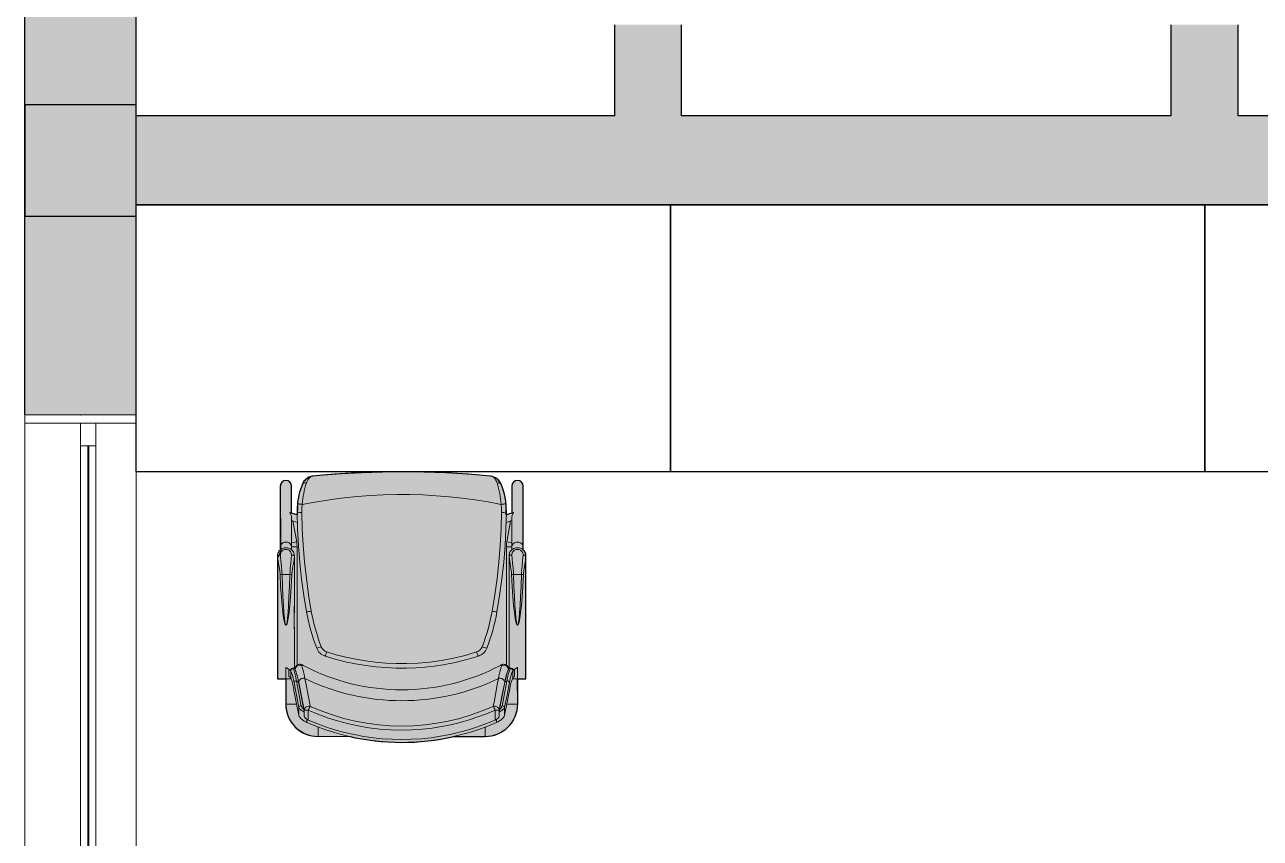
# Model space of a CAD drawing. Header units: metres. Extents: x 512 to 829, y -209 to 245.
# Drawn here: x 650.012 to 652.787, y -92.848 to -91.02 of the extents above; entities that cross this region are included whole.
import ezdxf

# ---------------------------------------------------------------- set-up
doc = ezdxf.new("R2010")
doc.units = ezdxf.units.M
doc.header["$LTSCALE"] = 0.508
doc.set_wipeout_variables(frame=1)
doc.header["$PDSIZE"] = -2
doc.layers.get('0').update_dxf_attribs({"lineweight": 15})
doc.layers.add('MB-ARQ-MOBILIÁRIO 02', color=2, linetype='Continuous')
doc.layers.add('MB-ARQ-MOBILIÁRIO-CADEIRAS', color=7, linetype='Continuous')
doc.layers.add('MB-ARQ-MOBILIÁRIO-BP BRANCO', color=7, linetype='Continuous', true_color=0xebece5)
doc.layers.add('MB-ARQ-MOBILIÁRIO-CADEIRAS-02', color=7, linetype='Continuous', true_color=0x747474)
for name, color, linetype, lineweight in [('None', 7, 'Continuous', 5), ('NãoImprimir', 7, 'Continuous', 5), ('Peitoris', 2, 'Continuous', 5), ('Telhado-Princ', 7, 'Continuous', 5)]:
    doc.layers.add(name, color=color, linetype=linetype, lineweight=lineweight)

# ---------------------------------------------------------------- blocks, each defined once
blk = doc.blocks.new('Grupo-5829')
at = {"layer": 'None', "color": 7, "linetype": 'Continuous', "lineweight": 5}
for points in [[(-0.6, 0.125), (-0.58095, 0.125), (-0.58095, -0.125), (-0.6, -0.125)], [(0.58095, 0.125), (0.6, 0.125), (0.6, -0.125), (0.58095, -0.125)]]:
    blk.add_lwpolyline(points, close=True, dxfattribs=at)
blk = doc.blocks.new('Grupo-5830')
at = {"layer": 'None', "color": 7, "linetype": 'Continuous', "lineweight": 5}
for p, q in [((-0.6, 0.125), (-0.58095, 0.125)), ((-0.58095, 0.125), (-0.58095, -0.125)), ((0.6, 0.125), (0.58095, 0.125)), ((0.58095, 0.125), (0.58095, -0.125)), ((-0.6, -0.125), (-0.58095, -0.125)), ((0.6, -0.125), (0.58095, -0.125))]:
    blk.add_line(p, q, dxfattribs=at)
at = {"layer": 'None', "color": 7}
blk.add_blockref('Grupo-5829', (0, 0), dxfattribs=at)
blk = doc.blocks.new('Grupo-5831')
at = {"layer": 'None', "color": 7, "linetype": 'Continuous', "lineweight": 5}
for p, q in [((-0.58095, 0.034925), (-0.58095, 0)), ((0.58095, 0.034925), (0.58095, 0))]:
    blk.add_line(p, q, dxfattribs=at)
blk = doc.blocks.new('Grupo-5832')
at = {"layer": 'None', "color": 7, "linetype": 'Continuous', "lineweight": 5}
for points in [[(-0.58095, 0.034925), (-0.53015, 0.034925), (-0.53015, 0), (-0.58095, 0)], [(0.53015, 0.034925), (0.58095, 0.034925), (0.58095, 0), (0.53015, 0)]]:
    blk.add_lwpolyline(points, close=True, dxfattribs=at)
blk = doc.blocks.new('Grupo-5833')
at = {"layer": 'None', "color": 7, "linetype": 'Continuous', "lineweight": 5}
for p, q in [((-0.58095, 0.034925), (-0.53015, 0.034925)), ((-0.53015, 0.034925), (-0.53015, 0)), ((0.58095, 0.034925), (0.53015, 0.034925)), ((0.53015, 0.034925), (0.53015, 0)), ((-0.58095, 0), (-0.53015, 0)), ((0.58095, 0), (0.53015, 0))]:
    blk.add_line(p, q, dxfattribs=at)
blk.add_lwpolyline([(-0.53015, 0.034925), (0.53015, 0.034925), (0.53015, 0), (-0.53015, 0)], close=True, dxfattribs=at)
at = {"layer": 'None', "color": 7}
for name in ['Grupo-5831', 'Grupo-5832']:
    blk.add_blockref(name, (0, 0), dxfattribs=at)
blk = doc.blocks.new('Grupo-5835')
at = {"layer": 'None', "color": 7, "linetype": 'Continuous', "lineweight": 25}
for p, q in [((-0.5302, 0.0181), (0.5302, 0.0181)), ((-0.5302, 0.0168), (0.5302, 0.0168))]:
    blk.add_line(p, q, dxfattribs=at)
blk = doc.blocks.new('Grupo-5836')
at = {"layer": 'None', "color": 7, "linetype": 'Continuous', "lineweight": 20}
for p, q in [((0.6, 0.125), (-0.6, 0.125)), ((0.6, -0.125), (-0.6, -0.125))]:
    blk.add_line(p, q, dxfattribs=at)
blk = doc.blocks.new('Window (2D)-479')
at = {"color": 7, "linetype": 'Continuous', "lineweight": 5}
blk.add_wipeout([(-0.6, 0.125), (0.6, 0.125), (0.6, -0.125), (-0.6, -0.125)], dxfattribs=at).dxf.layer = 'None'
at = {"layer": 'None', "color": 7, "linetype": 'Continuous', "lineweight": 5}
for p, q in [((-0.6, 0.125), (0.6, 0.125)), ((-0.6, -0.125), (0.6, -0.125))]:
    blk.add_line(p, q, dxfattribs=at)
at = {"layer": 'NãoImprimir', "linetype": 'Continuous'}
for p in [(-0.6, 0), (0.6, 0)]:
    blk.add_point(p, dxfattribs=at)
at = {"layer": 'None', "color": 7}
blk.add_blockref('Grupo-5830', (0, 0), dxfattribs=at)
at = {"layer": 'Peitoris'}
for name in ['Grupo-5833', 'Grupo-5835']:
    blk.add_blockref(name, (0, 0), dxfattribs=at)
at = {"layer": 'Telhado-Princ'}
blk.add_blockref('Grupo-5836', (0, 0), dxfattribs=at)
blk = doc.blocks.new('MESÃO VICE CEO1')
at = {"layer": 'MB-ARQ-MOBILIÁRIO 02'}
blk.add_lwpolyline([(0, 0.6), (1.2, 0.6), (1.2, 0), (0, 0)], close=True, dxfattribs=at)
blk = doc.blocks.new('TECTON FIXA')
h = blk.add_hatch(color=256)
edge = h.paths.add_edge_path()
edge.add_line((-0.2473, 0.0321), (-0.2473, 0.0928))
edge.add_line((-0.2473, 0.0928), (-0.2348, 0.0968))
edge.add_line((-0.2348, 0.0968), (-0.2348, 0.0817))
edge.add_arc((-0.105, 0.0817), 0.1298, 180, 204.5205)
edge.add_arc((-0.1939, 0.0412), 0.0321, 204.5205, 259.9408)
edge.add_arc((-0.002, 2.0405), 2.0405, 264.4455, 275.7159)
edge.add_arc((0.196, 0.0391), 0.0294, 280.2206, 337.5854)
edge.add_arc((0.0809, 0.0865), 0.1539, 337.5854, 356.3465)
edge.add_line((0.2344, 0.0767), (0.2348, 0.0968))
edge.add_line((0.2348, 0.0968), (0.2473, 0.0928))
edge.add_line((0.2473, 0.0928), (0.2473, 0.0321))
edge.add_arc((0.26, 0.0321), 0.0127, 180, 360)
edge.add_line((0.2727, 0.0321), (0.2726, 0.1751))
edge.add_arc((0.299, 0.1752), 0.0264, 140.266, 180.0527, ccw=False)
edge.add_line((0.2787, 0.192), (0.279, 0.4651))
edge.add_line((0.279, 0.4651), (0.26, 0.4651))
edge.add_line((0.26, 0.4651), (0.2604, 0.5221))
edge.add_arc((0.1881, 0.5226), 0.0723, 359.6453, 450.3547)
edge.add_line((0.1877, 0.5948), (0.1189, 0.5944))
edge.add_arc((0, 0.0855), 0.5226, 76.8468, 102.9792)
edge.add_line((-0.1174, 0.5948), (-0.1877, 0.5948))
edge.add_arc((-0.1877, 0.5221), 0.0727, 90, 180)
edge.add_line((-0.2604, 0.5221), (-0.26, 0.4651))
edge.add_line((-0.26, 0.4651), (-0.279, 0.4651))
edge.add_line((-0.279, 0.4651), (-0.2789, 0.1891))
edge.add_arc((-0.2605, 0.1891), 0.0185, 180.0184, 226.71)
edge.add_line((-0.2731, 0.1757), (-0.2727, 0.0321))
edge.add_arc((-0.26, 0.0321), 0.0127, 180.1644, 360)
blk.add_lwpolyline([(-0.2727, 0.0321, 1), (-0.2473, 0.0321), (-0.2473, 0.0928), (-0.2348, 0.0968), (-0.2348, 0.0817, 0.107401), (-0.2231, 0.0278, 0.246643), (-0.1995, 0.0096, 0.049216), (0.2012, 0.0101, 0.255663), (0.2231, 0.0278, 0.082044), (0.2344, 0.0767), (0.2348, 0.0968), (0.2473, 0.0928), (0.2473, 0.0321, 1), (0.2727, 0.0321), (0.2726, 0.1751, -0.175367), (0.2787, 0.192), (0.279, 0.4651), (0.26, 0.4651), (0.2604, 0.5221, 0.417845), (0.1877, 0.5948), (0.1189, 0.5944, 0.114521), (-0.1174, 0.5948), (-0.1877, 0.5948, 0.414214), (-0.2604, 0.5221), (-0.26, 0.4651), (-0.279, 0.4651), (-0.2789, 0.1891, 0.206597), (-0.2731, 0.1757), (-0.2727, 0.0321, 0.998567), (-0.2473, 0.0321), (-0.2473, 0.0928), (-0.2348, 0.0968)], format="xyb")
at = {"layer": 'MB-ARQ-MOBILIÁRIO-CADEIRAS', "linetype": 'Continuous', "lineweight": 15}
for p, q in [((-0.1174, 0.5948), (-0.1877, 0.5948)), ((-0.1877, 0.5948), (-0.1877, 0.5736)), ((0.1877, 0.5948), (0.1174, 0.5948)), ((0.1877, 0.5948), (0.1877, 0.5736)), ((-0.213, 0.5562), (-0.213, 0.5633)), ((-0.2098, 0.5579), (-0.2098, 0.5356)), ((0.2098, 0.5579), (0.2098, 0.5356)), ((0.213, 0.5562), (0.213, 0.5633)), ((-0.231, 0.5293), (-0.231, 0.5471)), ((-0.2188, 0.5499), (-0.2192, 0.5482)), ((-0.2192, 0.5482), (-0.2192, 0.5399)), ((-0.2188, 0.5356), (-0.2188, 0.5499)), ((-0.2188, 0.5356), (-0.2098, 0.5356)), ((0.2188, 0.5356), (0.2098, 0.5356)), ((0.2188, 0.5356), (0.2188, 0.5499)), ((0.2188, 0.5499), (0.2192, 0.5482)), ((0.2192, 0.5482), (0.2192, 0.5399)), ((0.231, 0.5293), (0.231, 0.5471)), ((-0.2604, 0.5221), (-0.2604, 0.4651)), ((-0.2604, 0.5221), (-0.2358, 0.5221)), ((0.2604, 0.5221), (0.2358, 0.5221)), ((0.2604, 0.4651), (0.2604, 0.5221)), ((-0.279, 0.4651), (-0.279, 0.3557)), ((-0.279, 0.4651), (-0.26, 0.4651)), ((-0.26, 0.44), (-0.26, 0.4651)), ((-0.26, 0.4651), (-0.2485, 0.4651)), ((-0.2532, 0.4441), (-0.2532, 0.4604)), ((-0.2498, 0.4455), (-0.2494, 0.4465)), ((-0.2498, 0.4455), (-0.2498, 0.4456)), ((-0.2492, 0.447), (-0.2494, 0.4466)), ((-0.2494, 0.4465), (-0.2494, 0.4466)), ((-0.2492, 0.4633), (-0.2492, 0.447)), ((-0.2395, 0.4452), (-0.2395, 0.4447)), ((0.2395, 0.4452), (0.2395, 0.4447)), ((0.26, 0.4651), (0.2485, 0.4651)), ((0.2492, 0.4633), (0.2492, 0.447)), ((0.2492, 0.447), (0.2494, 0.4466)), ((0.2494, 0.4465), (0.2494, 0.4466)), ((0.2498, 0.4455), (0.2494, 0.4465)), ((0.2498, 0.4455), (0.2498, 0.4456)), ((0.2532, 0.4441), (0.2532, 0.4604)), ((0.26, 0.44), (0.26, 0.4651)), ((0.279, 0.4651), (0.26, 0.4651)), ((0.279, 0.3557), (0.279, 0.4651)), ((-0.241, 0.3558), (-0.241, 0.442)), ((-0.241, 0.4415), (-0.2407, 0.4416)), ((-0.24, 0.4435), (-0.24, 0.4433)), ((-0.235, 0.1685), (-0.235, 0.4342)), ((-0.2229, 0.4344), (-0.2237, 0.434)), ((-0.2229, 0.4344), (-0.2215, 0.435)), ((0.2229, 0.4344), (0.2215, 0.435)), ((0.2229, 0.4344), (0.2237, 0.434)), ((0.235, 0.4343), (0.235, 0.1685)), ((0.24, 0.4433), (0.24, 0.4435)), ((0.241, 0.4415), (0.2407, 0.4416)), ((0.241, 0.442), (0.241, 0.3558)), ((-0.279, 0.3557), (-0.279, 0.3555)), ((-0.2787, 0.3449), (-0.2788, 0.3449)), ((-0.2412, 0.3449), (-0.2413, 0.3449)), ((-0.241, 0.3556), (-0.241, 0.3558)), ((0.2412, 0.3449), (0.2413, 0.3449)), ((0.2787, 0.3449), (0.2788, 0.3449)), ((0.279, 0.3557), (0.279, 0.3555)), ((-0.279, 0.2629), (-0.279, 0.1891)), ((-0.241, 0.1891), (-0.241, 0.2625)), ((0.241, 0.2625), (0.241, 0.1891)), ((0.279, 0.1891), (0.279, 0.2629)), ((-0.2688, 0.2306), (-0.2512, 0.2306)), ((0.2688, 0.2306), (0.2512, 0.2306)), ((-0.279, 0.1891), (-0.2789, 0.1891)), ((-0.2727, 0.1752), (-0.2727, 0.1691)), ((-0.2727, 0.1691), (-0.2727, 0.0321)), ((-0.2473, 0.1691), (-0.2473, 0.1751)), ((-0.2473, 0.1034), (-0.2473, 0.1691)), ((-0.2473, 0.1685), (-0.235, 0.1685)), ((-0.2411, 0.1891), (-0.241, 0.1891)), ((0.2473, 0.1685), (0.235, 0.1685)), ((0.2411, 0.1891), (0.241, 0.1891)), ((0.2473, 0.1752), (0.2473, 0.1691)), ((0.2473, 0.1691), (0.2473, 0.1034)), ((0.2727, 0.1691), (0.2727, 0.1751)), ((0.2727, 0.0321), (0.2727, 0.1691)), ((0.279, 0.1891), (0.2789, 0.1891)), ((-0.2473, 0.1596), (-0.2359, 0.1576)), ((-0.2442, 0.1108), (-0.2359, 0.1576)), ((0.2473, 0.1596), (0.2359, 0.1576)), ((0.2359, 0.1576), (0.2442, 0.1108)), ((-0.2473, 0.1097), (-0.2344, 0.1139)), ((-0.2473, 0.1096), (-0.2344, 0.1138)), ((0.2473, 0.1097), (0.2344, 0.1139)), ((0.2473, 0.1096), (0.2344, 0.1138)), ((-0.2504, 0.0918), (-0.2348, 0.0968)), ((-0.2473, 0.0321), (-0.2473, 0.0929)), ((-0.235, 0.0891), (-0.235, 0.0883)), ((0.2504, 0.0918), (0.2348, 0.0968)), ((0.235, 0.0883), (0.235, 0.0891)), ((0.2473, 0.093), (0.2473, 0.0321)), ((-0.2231, 0.0278), (-0.2231, 0.0285)), ((0.2231, 0.0278), (0.2231, 0.0285)), ((-0.1981, 0.0092), (-0.1981, 0.0093)), ((0.1981, 0.0092), (0.1981, 0.0093))]:
    blk.add_line(p, q, dxfattribs=at)
at = {"layer": 'MB-ARQ-MOBILIÁRIO-CADEIRAS', "linetype": 'Continuous', "lineweight": 15, "flags": 128}
for points in [[(-0.213, 0.5633), (-0.1931, 0.5716), (-0.1728, 0.5791), (-0.1523, 0.5857), (-0.1315, 0.5915), (-0.1098, 0.5966), (-0.0879, 0.6008), (-0.0659, 0.604), (-0.0438, 0.6063), (-0.0219, 0.6077), (0, 0.6082), (0.0216, 0.6077), (0.0432, 0.6064), (0.0648, 0.6042), (0.0862, 0.6011), (0.1081, 0.597), (0.1298, 0.5919), (0.1512, 0.586), (0.1724, 0.5792), (0.1929, 0.5717), (0.213, 0.5633)], [(-0.2098, 0.5579), (-0.1903, 0.566), (-0.1704, 0.5732), (-0.1503, 0.5797), (-0.1299, 0.5854), (-0.1087, 0.5903), (-0.0873, 0.5944), (-0.0658, 0.5976), (-0.0441, 0.5999), (-0.0221, 0.6013), (0, 0.6018), (0.0214, 0.6013), (0.0429, 0.6), (0.0642, 0.5978), (0.0854, 0.5947), (0.1071, 0.5907), (0.1286, 0.5857), (0.1499, 0.5798), (0.1709, 0.5731), (0.1905, 0.5659), (0.2098, 0.5579)], [(-0.231, 0.5471), (-0.23, 0.5497), (-0.2282, 0.5524), (-0.2259, 0.5549), (-0.2231, 0.5573), (-0.2196, 0.5598), (-0.2156, 0.5621), (-0.213, 0.5633)], [(-0.2188, 0.5499), (-0.2183, 0.5512), (-0.2174, 0.5526), (-0.2163, 0.5538), (-0.2149, 0.555), (-0.2131, 0.5562), (-0.2111, 0.5573), (-0.2098, 0.5579)], [(-0.2098, 0.5356), (-0.1906, 0.5437), (-0.1711, 0.5511), (-0.1513, 0.5576), (-0.1313, 0.5634), (-0.1104, 0.5685), (-0.0894, 0.5727), (-0.0681, 0.576), (-0.0468, 0.5785), (-0.0234, 0.5801), (0, 0.5806), (0.0246, 0.58), (0.0491, 0.5782), (0.0736, 0.5752), (0.0978, 0.5711), (0.1218, 0.5658), (0.1443, 0.5598), (0.1665, 0.5527), (0.1884, 0.5446), (0.2098, 0.5356)], [(0.2188, 0.5499), (0.2183, 0.5512), (0.2174, 0.5526), (0.2163, 0.5538), (0.2149, 0.555), (0.2131, 0.5562), (0.2111, 0.5573), (0.2098, 0.5579)], [(0.231, 0.5471), (0.23, 0.5497), (0.2282, 0.5524), (0.2259, 0.5549), (0.2231, 0.5573), (0.2196, 0.5598), (0.2156, 0.5621), (0.213, 0.5633)], [(-0.2427, 0.4875), (-0.2369, 0.5175), (-0.231, 0.5471)], [(-0.2419, 0.4736), (-0.2365, 0.5017), (-0.231, 0.5293)], [(-0.2317, 0.4728), (-0.2257, 0.5037), (-0.2196, 0.5341)], [(-0.2313, 0.4728), (-0.2251, 0.5044), (-0.2188, 0.5356)], [(-0.231, 0.5293), (-0.2304, 0.5309), (-0.2292, 0.5326), (-0.2273, 0.5345), (-0.2247, 0.5366), (-0.2221, 0.5383), (-0.2192, 0.5399)], [(-0.2055, 0.5271), (-0.2075, 0.5268), (-0.2095, 0.5268), (-0.2116, 0.5272), (-0.2135, 0.528), (-0.2152, 0.5291), (-0.2166, 0.5304), (-0.2178, 0.532), (-0.2185, 0.5338), (-0.2188, 0.5356)], [(0.2055, 0.5271), (0.2075, 0.5268), (0.2095, 0.5268), (0.2116, 0.5272), (0.2135, 0.528), (0.2152, 0.5291), (0.2167, 0.5304), (0.2178, 0.532), (0.2185, 0.5338), (0.2188, 0.5356)], [(0.2313, 0.4728), (0.2251, 0.5044), (0.2188, 0.5356)], [(0.231, 0.5293), (0.2304, 0.5309), (0.2292, 0.5326), (0.2273, 0.5345), (0.2247, 0.5366), (0.2221, 0.5383), (0.2192, 0.5399)], [(0.2317, 0.4728), (0.2257, 0.5037), (0.2196, 0.5341)], [(0.2427, 0.4875), (0.2369, 0.5175), (0.231, 0.5471)], [(0.2419, 0.4736), (0.2365, 0.5017), (0.231, 0.5293)], [(-0.2256, 0.526), (-0.2263, 0.5221), (-0.2293, 0.5066), (-0.2362, 0.4704)], [(-0.2055, 0.5271), (-0.2073, 0.5176), (-0.2147, 0.4791), (-0.2174, 0.4646)], [(0.2055, 0.5271), (0.2073, 0.5176), (0.2147, 0.4791), (0.2174, 0.4646)], [(0.2256, 0.526), (0.2263, 0.5221), (0.2293, 0.5066), (0.2362, 0.4704)], [(-0.2494, 0.4465), (-0.2481, 0.4496), (-0.2468, 0.4532), (-0.2456, 0.4574), (-0.2437, 0.4649), (-0.2419, 0.4736)], [(-0.2395, 0.4452), (-0.2381, 0.4482), (-0.2368, 0.4519), (-0.2355, 0.4561), (-0.2342, 0.4611), (-0.2329, 0.4666), (-0.2317, 0.4728)], [(-0.2395, 0.4447), (-0.2381, 0.4477), (-0.2367, 0.4514), (-0.2353, 0.4557), (-0.234, 0.4608), (-0.2326, 0.4665), (-0.2313, 0.4728)], [(-0.2174, 0.4646), (-0.2192, 0.4642), (-0.2211, 0.4641), (-0.2231, 0.4643), (-0.2249, 0.4648), (-0.2266, 0.4657), (-0.2281, 0.4667), (-0.2294, 0.468), (-0.2304, 0.4695), (-0.231, 0.4711), (-0.2313, 0.4728)], [(0.2174, 0.4646), (0.2192, 0.4642), (0.2211, 0.4641), (0.2231, 0.4643), (0.2249, 0.4648), (0.2266, 0.4657), (0.2281, 0.4667), (0.2294, 0.468), (0.2304, 0.4695), (0.231, 0.4711), (0.2313, 0.4728)], [(0.2395, 0.4447), (0.2381, 0.4477), (0.2367, 0.4514), (0.2353, 0.4557), (0.234, 0.4608), (0.2326, 0.4665), (0.2313, 0.4728)], [(0.2395, 0.4452), (0.2381, 0.4482), (0.2368, 0.4519), (0.2355, 0.4561), (0.2342, 0.4611), (0.2329, 0.4666), (0.2317, 0.4728)], [(0.2494, 0.4465), (0.2481, 0.4496), (0.2468, 0.4532), (0.2456, 0.4574), (0.2437, 0.4649), (0.2419, 0.4736)], [(-0.2494, 0.4466), (-0.2496, 0.4462), (-0.2498, 0.4456)], [(-0.2362, 0.4704), (-0.2369, 0.4665), (-0.2384, 0.4594), (-0.24, 0.4532), (-0.2417, 0.4476), (-0.2435, 0.4431)], [(-0.24, 0.4433), (-0.2399, 0.4437), (-0.2395, 0.4447)], [(-0.2174, 0.4646), (-0.2182, 0.4599), (-0.2191, 0.4555), (-0.2204, 0.4494), (-0.2218, 0.4441), (-0.2233, 0.4395), (-0.2248, 0.4359)], [(0.2174, 0.4646), (0.2183, 0.4599), (0.2191, 0.4555), (0.2204, 0.4494), (0.2218, 0.4441), (0.2233, 0.4395), (0.2248, 0.4359)], [(0.2362, 0.4704), (0.237, 0.4665), (0.2384, 0.4594), (0.24, 0.4532), (0.2417, 0.4476), (0.2435, 0.4431)], [(0.24, 0.4433), (0.2399, 0.4437), (0.2395, 0.4447)], [(0.2494, 0.4466), (0.2496, 0.4462), (0.2498, 0.4456)], [(-0.2435, 0.4431), (-0.2439, 0.442), (-0.244, 0.4412)], [(-0.244, 0.4412), (-0.2428, 0.4417), (-0.2417, 0.442), (-0.2411, 0.4421), (-0.241, 0.442)], [(-0.24, 0.4433), (-0.24, 0.4429), (-0.2398, 0.4414), (-0.2394, 0.4398), (-0.2388, 0.4383), (-0.2379, 0.4368), (-0.2366, 0.4355), (-0.2352, 0.4344), (-0.2338, 0.4336), (-0.2323, 0.4331), (-0.2309, 0.4328), (-0.2295, 0.4327), (-0.2283, 0.4327), (-0.2272, 0.4329), (-0.2261, 0.4332), (-0.225, 0.4335), (-0.2237, 0.434), (-0.2237, 0.434)], [(-0.2248, 0.4359), (-0.2252, 0.435), (-0.2253, 0.4344), (-0.225, 0.434), (-0.2244, 0.4339), (-0.2229, 0.4344)], [(-0.2237, 0.434), (-0.2228, 0.4344), (-0.2215, 0.4351)], [(-0.1722, 0.4145), (-0.1462, 0.4221), (-0.1199, 0.4285), (-0.0933, 0.4336), (-0.0728, 0.4366), (-0.0521, 0.4389), (-0.0314, 0.4405), (-0.0106, 0.4412), (0.0122, 0.4412), (0.0351, 0.4402), (0.0579, 0.4384), (0.0806, 0.4356), (0.1038, 0.4317), (0.1269, 0.4269), (0.1497, 0.4212), (0.1722, 0.4145)], [(0.1683, 0.4049), (0.1469, 0.4113), (0.1253, 0.4168), (0.1034, 0.4215), (0.0814, 0.4252), (0.0586, 0.4282), (0.0356, 0.4301), (0.0126, 0.4312), (-0.0104, 0.4312), (-0.0369, 0.4301), (-0.0633, 0.4277), (-0.0895, 0.424), (-0.1161, 0.4189), (-0.1424, 0.4126), (-0.1683, 0.4049)], [(0.2216, 0.4351), (0.2224, 0.4346), (0.2237, 0.434)], [(0.2248, 0.4359), (0.2252, 0.435), (0.2253, 0.4344), (0.225, 0.434), (0.2244, 0.4339), (0.2229, 0.4344)], [(0.2237, 0.434), (0.2249, 0.4335), (0.226, 0.4332), (0.2272, 0.4329), (0.2284, 0.4327), (0.2297, 0.4327), (0.2311, 0.4328), (0.2326, 0.4332), (0.2342, 0.4338), (0.2356, 0.4346), (0.2369, 0.4357), (0.2381, 0.4371), (0.2389, 0.4386), (0.2395, 0.4401), (0.2399, 0.4416), (0.24, 0.4431), (0.24, 0.4433)], [(0.244, 0.4412), (0.2428, 0.4417), (0.2417, 0.442), (0.2411, 0.4421), (0.241, 0.442)], [(0.2435, 0.4431), (0.2439, 0.442), (0.244, 0.4412)], [(-0.1722, 0.4145), (-0.172, 0.4144), (-0.1717, 0.4139), (-0.1713, 0.413), (-0.1708, 0.4118), (-0.1702, 0.4104), (-0.1696, 0.4087), (-0.1689, 0.4068), (-0.1683, 0.4049)], [(0.1722, 0.4145), (0.172, 0.4144), (0.1717, 0.4139), (0.1713, 0.413), (0.1708, 0.4118), (0.1702, 0.4104), (0.1696, 0.4087), (0.1689, 0.4068), (0.1683, 0.4049)], [(-0.279, 0.3555), (-0.279, 0.3541), (-0.2789, 0.351), (-0.2788, 0.348), (-0.2788, 0.3452), (-0.2788, 0.3449)], [(-0.279, 0.3555), (-0.279, 0.354), (-0.2789, 0.3511), (-0.2787, 0.3479), (-0.2787, 0.3461), (-0.2787, 0.3449)], [(-0.2788, 0.3449), (-0.2789, 0.3234), (-0.2789, 0.2973), (-0.279, 0.2795)], [(-0.2787, 0.3449), (-0.2788, 0.3197), (-0.2789, 0.2945), (-0.279, 0.2795)], [(-0.2413, 0.3449), (-0.2413, 0.3481), (-0.2411, 0.3513), (-0.241, 0.3539), (-0.241, 0.3556)], [(-0.241, 0.2808), (-0.2411, 0.2897), (-0.2412, 0.315), (-0.2413, 0.3449)], [(-0.2412, 0.3449), (-0.2412, 0.347), (-0.2411, 0.3498), (-0.241, 0.3526), (-0.241, 0.3556)], [(-0.241, 0.2808), (-0.2411, 0.3058), (-0.2412, 0.332), (-0.2412, 0.3449)], [(0.2413, 0.3449), (0.2413, 0.3481), (0.2411, 0.3513), (0.241, 0.3539), (0.241, 0.3558)], [(0.2412, 0.3449), (0.2412, 0.3307), (0.2411, 0.3046), (0.241, 0.2806)], [(0.241, 0.2806), (0.2411, 0.2897), (0.2412, 0.315), (0.2413, 0.3449)], [(0.279, 0.3555), (0.279, 0.354), (0.2789, 0.3511), (0.2787, 0.3479), (0.2787, 0.3461), (0.2787, 0.3449)], [(0.2787, 0.3449), (0.2788, 0.3197), (0.2789, 0.2945), (0.279, 0.2794)], [(0.2788, 0.3449), (0.2788, 0.3462), (0.2789, 0.3489), (0.2789, 0.3518), (0.279, 0.3548), (0.279, 0.3555)], [(0.279, 0.2794), (0.279, 0.2936), (0.2789, 0.3197), (0.2788, 0.3449)], [(-0.235, 0.0909), (-0.234, 0.1283), (-0.2321, 0.1657), (-0.2291, 0.203), (-0.225, 0.2405), (-0.2199, 0.2778), (-0.2138, 0.315)], [(-0.2031, 0.3133), (-0.2091, 0.2767), (-0.2141, 0.24), (-0.2181, 0.2031), (-0.2212, 0.1658), (-0.2232, 0.1285), (-0.2242, 0.0912)], [(0.2242, 0.0912), (0.2232, 0.1283), (0.2212, 0.1653), (0.2182, 0.2023), (0.2142, 0.2394), (0.2091, 0.2765), (0.2031, 0.3133)], [(0.2138, 0.315), (0.2199, 0.2781), (0.225, 0.241), (0.229, 0.2038), (0.232, 0.1662), (0.234, 0.1286), (0.235, 0.0909)], [(-0.279, 0.2795), (-0.279, 0.2693), (-0.279, 0.2629)], [(-0.241, 0.2625), (-0.241, 0.2645), (-0.241, 0.2808)], [(0.241, 0.2625), (0.241, 0.2645), (0.241, 0.2806)], [(0.279, 0.2794), (0.279, 0.2693), (0.279, 0.2629)], [(-0.2789, 0.1891), (-0.2784, 0.195), (-0.2776, 0.201), (-0.2765, 0.2072), (-0.2754, 0.2136), (-0.2741, 0.2221), (-0.2733, 0.2308)], [(-0.2688, 0.2306), (-0.2693, 0.2216), (-0.2702, 0.2126), (-0.2716, 0.1997), (-0.2722, 0.1933), (-0.2725, 0.187)], [(-0.2475, 0.187), (-0.248, 0.1956), (-0.2489, 0.2044), (-0.2503, 0.2174), (-0.2508, 0.224), (-0.2512, 0.2306)], [(-0.2467, 0.2308), (-0.2462, 0.2245), (-0.2454, 0.2182), (-0.2443, 0.212), (-0.2432, 0.2058), (-0.2419, 0.1974), (-0.2411, 0.1891)], [(0.2467, 0.2308), (0.2462, 0.2245), (0.2454, 0.2182), (0.2443, 0.212), (0.2432, 0.2058), (0.2419, 0.1974), (0.2411, 0.1891)], [(0.2475, 0.187), (0.248, 0.1956), (0.2489, 0.2044), (0.2503, 0.2174), (0.2508, 0.224), (0.2512, 0.2306)], [(0.2688, 0.2306), (0.2693, 0.2216), (0.2702, 0.2126), (0.2716, 0.1997), (0.2722, 0.1933), (0.2725, 0.187)], [(0.2789, 0.1891), (0.2784, 0.195), (0.2776, 0.201), (0.2765, 0.2072), (0.2754, 0.2136), (0.2741, 0.2221), (0.2733, 0.2308)], [(-0.2789, 0.1891), (-0.2787, 0.1887), (-0.2783, 0.1883), (-0.2776, 0.188), (-0.2769, 0.1877), (-0.2759, 0.1874), (-0.2749, 0.1872), (-0.2737, 0.1871), (-0.2725, 0.187)], [(-0.2782, 0.184), (-0.2787, 0.186), (-0.2789, 0.1891)], [(-0.2783, 0.184), (-0.2778, 0.1824), (-0.2768, 0.1803), (-0.2755, 0.1783), (-0.274, 0.1765), (-0.2722, 0.1749), (-0.2703, 0.1735), (-0.2682, 0.1724), (-0.2659, 0.1715), (-0.2635, 0.171), (-0.2611, 0.1707), (-0.2586, 0.1707), (-0.2562, 0.171), (-0.2538, 0.1716), (-0.2515, 0.1725), (-0.2494, 0.1737), (-0.2474, 0.1752), (-0.2457, 0.1768), (-0.2442, 0.1787), (-0.243, 0.1807), (-0.242, 0.1829), (-0.2417, 0.1841)], [(-0.2727, 0.1691), (-0.2726, 0.1676), (-0.2721, 0.1658), (-0.2713, 0.164), (-0.2702, 0.1624), (-0.2688, 0.1609), (-0.2671, 0.1597), (-0.2652, 0.1588), (-0.2632, 0.1582), (-0.2611, 0.1579), (-0.2589, 0.1579), (-0.2568, 0.1582), (-0.2548, 0.1588), (-0.2529, 0.1597), (-0.2512, 0.1609), (-0.2498, 0.1624), (-0.2487, 0.164), (-0.2479, 0.1658), (-0.2474, 0.1676), (-0.2473, 0.1691)], [(-0.2725, 0.187), (-0.2724, 0.1848), (-0.2719, 0.1828), (-0.2711, 0.1809), (-0.27, 0.1792), (-0.2686, 0.1777), (-0.267, 0.1764), (-0.2651, 0.1754), (-0.2631, 0.1748), (-0.2611, 0.1744), (-0.2589, 0.1744), (-0.2569, 0.1748), (-0.2549, 0.1754), (-0.253, 0.1764), (-0.2514, 0.1777), (-0.25, 0.1792), (-0.2488, 0.181), (-0.248, 0.1829), (-0.2476, 0.1849), (-0.2475, 0.187)], [(-0.2475, 0.187), (-0.2463, 0.1871), (-0.2451, 0.1872), (-0.2441, 0.1874), (-0.2431, 0.1877), (-0.2423, 0.188), (-0.2417, 0.1883), (-0.2413, 0.1887), (-0.2411, 0.1891)], [(-0.2411, 0.1891), (-0.2413, 0.1861), (-0.2417, 0.1841)], [(0.2475, 0.187), (0.2463, 0.1871), (0.2451, 0.1872), (0.2441, 0.1874), (0.2431, 0.1877), (0.2424, 0.188), (0.2417, 0.1883), (0.2413, 0.1887), (0.2411, 0.1891)], [(0.2411, 0.1891), (0.2413, 0.1861), (0.2418, 0.184)], [(0.2417, 0.184), (0.2422, 0.1824), (0.2432, 0.1803), (0.2445, 0.1783), (0.246, 0.1765), (0.2478, 0.1749), (0.2497, 0.1735), (0.2518, 0.1724), (0.2541, 0.1715), (0.2565, 0.171), (0.2589, 0.1707), (0.2614, 0.1707), (0.2638, 0.171), (0.2662, 0.1716), (0.2685, 0.1725), (0.2706, 0.1737), (0.2726, 0.1751), (0.2743, 0.1768), (0.2758, 0.1787), (0.277, 0.1807), (0.278, 0.1829), (0.2783, 0.1841)], [(0.2727, 0.1691), (0.2726, 0.1676), (0.2721, 0.1658), (0.2713, 0.164), (0.2702, 0.1624), (0.2688, 0.1609), (0.2671, 0.1597), (0.2652, 0.1588), (0.2632, 0.1582), (0.2611, 0.1579), (0.2589, 0.1579), (0.2568, 0.1582), (0.2548, 0.1588), (0.2529, 0.1597), (0.2512, 0.1609), (0.2498, 0.1624), (0.2487, 0.164), (0.2479, 0.1658), (0.2474, 0.1676), (0.2473, 0.1691)], [(0.2725, 0.187), (0.2724, 0.1848), (0.2719, 0.1828), (0.2711, 0.1809), (0.27, 0.1792), (0.2686, 0.1777), (0.267, 0.1764), (0.2651, 0.1754), (0.2631, 0.1748), (0.2611, 0.1744), (0.2589, 0.1744), (0.2569, 0.1748), (0.2549, 0.1754), (0.253, 0.1764), (0.2514, 0.1777), (0.25, 0.1792), (0.2488, 0.181), (0.248, 0.1829), (0.2476, 0.1849), (0.2475, 0.187)], [(0.2789, 0.1891), (0.2787, 0.1887), (0.2783, 0.1883), (0.2777, 0.188), (0.2769, 0.1877), (0.2759, 0.1874), (0.2749, 0.1872), (0.2737, 0.1871), (0.2725, 0.187)], [(0.2783, 0.1841), (0.2787, 0.186), (0.2789, 0.1891)], [(-0.2473, 0.1034), (-0.2475, 0.1012), (-0.2483, 0.0981), (-0.249, 0.0963), (-0.2498, 0.0946), (-0.2506, 0.0932), (-0.2509, 0.0923), (-0.2509, 0.0919), (-0.2506, 0.0918), (-0.2504, 0.0918)], [(-0.2341, 0.072), (-0.2348, 0.0814), (-0.235, 0.0909)], [(-0.2242, 0.0912), (-0.224, 0.0822), (-0.2233, 0.0732)], [(0.2233, 0.0732), (0.224, 0.0821), (0.2242, 0.0912)], [(0.235, 0.0909), (0.2348, 0.0814), (0.2341, 0.072)], [(0.2473, 0.1034), (0.2473, 0.1034), (0.2475, 0.1012), (0.2483, 0.0981), (0.249, 0.0963), (0.2498, 0.0946), (0.2506, 0.0932), (0.2509, 0.0923), (0.2509, 0.0919), (0.2506, 0.0918), (0.2504, 0.0918)], [(-0.2341, 0.072), (-0.2339, 0.072), (-0.2332, 0.0721), (-0.2322, 0.0722), (-0.2309, 0.0723), (-0.2292, 0.0725), (-0.2274, 0.0727), (-0.2254, 0.0729), (-0.2233, 0.0732)], [(-0.2233, 0.0732), (-0.1944, 0.0679), (-0.1653, 0.0633), (-0.1361, 0.0594), (-0.1066, 0.0562), (-0.0771, 0.0538), (-0.0474, 0.0521), (-0.0181, 0.0512), (0.0113, 0.0512), (0.0407, 0.0518), (0.0703, 0.0533), (0.0998, 0.0556), (0.1292, 0.0586), (0.1528, 0.0615), (0.1764, 0.065), (0.1999, 0.0688), (0.2233, 0.0732)], [(0.2341, 0.072), (0.2339, 0.072), (0.2332, 0.0721), (0.2322, 0.0722), (0.2309, 0.0723), (0.2292, 0.0725), (0.2274, 0.0727), (0.2254, 0.0729), (0.2233, 0.0732)], [(-0.2231, 0.0285), (-0.2226, 0.0275), (-0.2218, 0.0266), (-0.2209, 0.0259), (-0.2197, 0.0253), (-0.2185, 0.0248), (-0.2171, 0.0246), (-0.2157, 0.0245), (-0.2142, 0.0246)], [(0.2231, 0.0285), (0.2226, 0.0275), (0.2218, 0.0266), (0.2209, 0.0259), (0.2197, 0.0253), (0.2185, 0.0248), (0.2171, 0.0246), (0.2157, 0.0245), (0.2142, 0.0246)], [(-0.2142, 0.0246), (-0.2127, 0.0209), (-0.2109, 0.0178), (-0.2088, 0.0151), (-0.2059, 0.0125), (-0.2028, 0.0107), (-0.1995, 0.0096), (-0.1984, 0.0093), (-0.1981, 0.0093), (-0.1981, 0.0093), (-0.1981, 0.0093)], [(0.1981, 0.0093), (0.167, 0.0067), (0.1358, 0.0045), (0.0895, 0.0021), (0.0432, 0.0007), (-0.0033, 0.0003), (-0.0498, 0.0008), (-0.0869, 0.002), (-0.124, 0.0038), (-0.1611, 0.0062), (-0.1981, 0.0093)], [(-0.1981, 0.0092), (-0.168, 0.0066), (-0.1379, 0.0044), (-0.1076, 0.0027), (-0.0772, 0.0014), (-0.0543, 0.0007), (-0.0314, 0.0002)], [(-0.0314, 0.0002), (0, 0), (0.0314, 0.0002)], [(0.0314, 0.0002), (0.0543, 0.0007), (0.0772, 0.0014), (0.1075, 0.0027), (0.1378, 0.0044), (0.168, 0.0066), (0.1981, 0.0092)], [(0.1981, 0.0093), (0.1981, 0.0093), (0.1981, 0.0093), (0.1984, 0.0093), (0.1995, 0.0096), (0.2028, 0.0107), (0.2059, 0.0125), (0.2088, 0.0151), (0.2109, 0.0178), (0.2127, 0.0209), (0.2142, 0.0246)]]:
    blk.add_lwpolyline(points, dxfattribs=at)
at = {"layer": 'MB-ARQ-MOBILIÁRIO-CADEIRAS', "linetype": 'Continuous', "lineweight": 15}
for centre, radius, start, end in [((-0.1877, 0.5221), 0.0727, 90, 180), ((0.1877, 0.5221), 0.0727, 0, 90), ((0, 0.0732), 0.4983, 65.6464, 114.3536), ((-0.2269, 0.53), 0.00416, 188.5717, 288.717), ((-0.2102, 0.5209), 0.0162, 125.4756, 161.5012), ((-0.2532, 0.5396), 0.034, 350.6524, 0.5406), ((-0.1511, 0.5605), 0.0638, 202.9741, 211.4804), ((0.1511, 0.5605), 0.0638, 328.5196, 337.0259), ((0.2532, 0.5396), 0.034, 179.4594, 189.3476), ((0.2102, 0.5209), 0.0162, 18.4988, 54.5244), ((0.2269, 0.53), 0.00416, 251.283, 351.4283), ((0, 0.0169), 0.4977, 64.0966, 115.9034), ((-0.3636, 0.5073), 0.1226, 338.9866, 350.7176), ((-0.2378, 0.4743), 0.00418, 189.2495, 291.4292), ((0, 0.0169), 0.5113, 116.9435, 117.5164), ((0, 0.0169), 0.4732, 62.0829, 117.9171), ((0, 0.0169), 0.5113, 62.4836, 63.0565), ((0.2378, 0.4743), 0.00418, 248.5708, 350.7505), ((0.3636, 0.5073), 0.1226, 189.2824, 201.0134), ((-0.1961, 0.3364), 0.1217, 116.2047, 121.6837), ((0, 0.0169), 0.4965, 120.6581, 121.5751), ((-0.2584, 0.4718), 0.0125, 294.6433, 317.3538), ((-0.2612, 0.4591), 0.017, 298.1422, 314.8569), ((-0.2453, 0.4455), 0.00447, 179.2728, 287.2626), ((-0.2453, 0.4467), 0.00406, 182.2689, 297.618), ((-0.2372, 0.4435), 0.00277, 143.533, 180.5237), ((-0.2293, 0.445), 0.0101, 181.9196, 296.3926), ((0.2293, 0.445), 0.0101, 243.6074, 358.0804), ((0.2372, 0.4435), 0.00277, 359.4763, 36.467), ((0.2453, 0.4467), 0.00406, 242.382, 357.7311), ((0.2453, 0.4455), 0.00447, 252.7374, 0.7272), ((0.2584, 0.4718), 0.0125, 222.6462, 245.3567), ((0.2612, 0.4591), 0.017, 225.1431, 241.8578), ((0.1961, 0.3364), 0.1217, 58.3163, 63.7953), ((0, 0.0169), 0.4965, 58.4249, 59.3419), ((0, 0.0169), 0.4882, 119.4361, 119.547), ((0, 0.0169), 0.4882, 60.453, 60.5631), ((0.2233, 0.2369), 0.444, 158.9059, 169.8688), ((0.2253, 0.2368), 0.4351, 158.9426, 169.8619), ((-0.163, 0.3859), 0.0299, 107.7751, 158.908), ((-0.2178, 0.3051), 0.0955, 67.1835, 73.6696), ((-0.1622, 0.386), 0.0199, 107.8621, 158.9799), ((0.1622, 0.386), 0.0199, 21.0197, 72.1383), ((0.163, 0.3859), 0.0299, 21.0921, 72.2248), ((0.2178, 0.3051), 0.0955, 106.3304, 112.8165), ((-0.2253, 0.2368), 0.4351, 10.1381, 21.0574), ((-0.2233, 0.2369), 0.444, 10.1312, 21.0941), ((0.0864, 0.3477), 0.1549, 358.9672, 2.9502), ((-0.226, 0.2016), 0.1141, 78.4183, 83.8838), ((0.226, 0.2016), 0.1141, 96.1162, 101.5817), ((-0.2642, 0.384), 0.1535, 266.5839, 268.2582), ((-0.2558, 0.384), 0.1535, 271.7418, 273.4161), ((0.2558, 0.384), 0.1535, 266.5839, 268.2582), ((0.2642, 0.384), 0.1535, 271.7418, 273.4161), ((-0.26, 0.1891), 0.019, 180, 195.191), ((-0.26, 0.1891), 0.019, 344.7874, 0), ((-0.2977, 0.1685), 0.0627, 350, 0), ((0.2977, 0.1685), 0.0627, 180, 190), ((0.26, 0.1891), 0.019, 180, 195.1712), ((0.26, 0.1891), 0.019, 344.7721, 0), ((-0.2278, 0.0248), 0.0665, 86.8761, 96.2235), ((-0.0757, 0.0881), 0.1592, 179.9392, 202.2345), ((0.0769, 0.0878), 0.1581, 337.7028, 0.1577), ((0.2278, 0.0248), 0.0665, 83.7765, 93.1239), ((-0.0703, 0.0901), 0.1647, 186.3143, 201.9491), ((-0.0042, 0.0893), 0.2197, 184.2099, 197.1245), ((0.0044, 0.0892), 0.2195, 342.8701, 355.7956), ((0.0704, 0.0901), 0.1647, 338.0486, 353.6881), ((-0.26, 0.0321), 0.0127, 180, 0), ((-0.1945, 0.04), 0.0309, 201.723, 263.2963), ((-0.1952, 0.0392), 0.0301, 202.0606, 264.6057), ((0.1945, 0.04), 0.0309, 276.7037, 338.277), ((0.1952, 0.0391), 0.0301, 275.3866, 337.9471), ((0.26, 0.0321), 0.0127, 180, 0)]:
    blk.add_arc(centre, radius, start, end, dxfattribs=at)
for centre, ratio in [((-0.26, -0.0544), 0.047572), ((-0.26, -0.0546), 0.031548), ((0.26, -0.0544), 0.047572), ((0.26, -0.0546), 0.031548)]:
    blk.add_ellipse(centre, major_axis=(0, 0.3994), ratio=ratio, start_param=5.507673, end_param=7.058698, dxfattribs=at)
blk = doc.blocks.new('Grupo-6075')
at = {"layer": 'None', "linetype": 'Continuous', "lineweight": 0}
blk.add_hatch(color=255, dxfattribs=at).paths.add_polyline_path([(-65.1751, 7.4369), (-65.1751, 7.1869), (-64.9251, 7.1869), (-64.9251, 7.4369)])
at = {"layer": 'None', "color": 7, "linetype": 'Continuous', "lineweight": 25}
blk.add_lwpolyline([(-65.1751, 7.4369), (-65.1751, 7.1869), (-64.9251, 7.1869), (-64.9251, 7.4369)], close=True, dxfattribs=at)

msp = doc.modelspace()

# ---------------------------------------------------------------- linework, layer by layer
at = {"layer": 'None', "color": 7, "linetype": 'Continuous', "lineweight": 25}
for p, q in [((650.0123, -91.8968), (650.0123, -90.675)), ((654.3673, -91.425), (650.2623, -91.425)), ((650.2623, -91.8968), (650.2623, -91.425))]:
    msp.add_line(p, q, dxfattribs=at)

# ---------------------------------------------------------------- block references
at = {"layer": 'MB-ARQ-MOBILIÁRIO-BP BRANCO', "rotation": 180}
for p in [(652.6623, -91.425), (653.8623, -91.425)]:
    msp.add_blockref('MESÃO VICE CEO1', p, dxfattribs=at)
at = {"layer": 'MB-ARQ-MOBILIÁRIO-CADEIRAS-02', "linetype": 'Continuous', "rotation": 180}
msp.add_blockref('TECTON FIXA', (650.859, -92.0247), dxfattribs=at)

# ---------------------------------------------------------------- wipeouts: each hides what was drawn before it
at = {"color": 7, "linetype": 'Continuous', "lineweight": 5}
msp.add_wipeout([(653.8373, -91.225), (653.8373, -88.775), (650.2623, -88.775), (650.2623, -91.225)], dxfattribs=at).dxf.layer = 'None'

# ---------------------------------------------------------------- next in the draw order: linework, layer by layer
at = {"layer": 'None', "color": 7, "linetype": 'Continuous', "lineweight": 25}
for p, q in [((650.2623, -91.225), (650.2623, -90.675)), ((651.3373, -91.225), (651.3373, -91.02)), ((651.4873, -91.225), (651.4873, -91.02)), ((652.5873, -91.225), (652.5873, -91.02)), ((652.7373, -91.225), (652.7373, -91.02)), ((651.3373, -91.225), (650.2623, -91.225)), ((652.5873, -91.225), (651.4873, -91.225)), ((654.3673, -91.225), (652.7373, -91.225))]:
    msp.add_line(p, q, dxfattribs=at)
at = {"layer": 'None', "color": 250, "linetype": 'Continuous'}
for points in [[(650.2623, -91.8968), (650.0123, -91.8968), (650.2623, -90.675), (650.0123, -90.675)], [(651.4873, -91.225), (651.3373, -91.225), (651.4873, -91.02), (651.3373, -91.02)], [(652.7373, -91.225), (652.5873, -91.225), (652.7373, -91.02), (652.5873, -91.02)], [(654.3673, -91.225), (654.3673, -91.425), (650.2623, -91.225), (650.2623, -91.425)]]:
    msp.add_solid(points, dxfattribs=at)

# ---------------------------------------------------------------- next in the draw order: block references
at = {"layer": 'None', "color": 7}
msp.add_blockref('Grupo-6075', (715.1875, -98.6368), dxfattribs=at)

# ---------------------------------------------------------------- next in the draw order: block references
at = {"layer": 'None', "color": 7, "rotation": 270}
msp.add_blockref('Window (2D)-479', (650.1373, -92.4968), dxfattribs=at)

# ---------------------------------------------------------------- next in the draw order: block references
at = {"layer": 'MB-ARQ-MOBILIÁRIO-BP BRANCO', "rotation": 180}
msp.add_blockref('MESÃO VICE CEO1', (651.4623, -91.425), dxfattribs=at)

doc.saveas('drawing.dxf')
